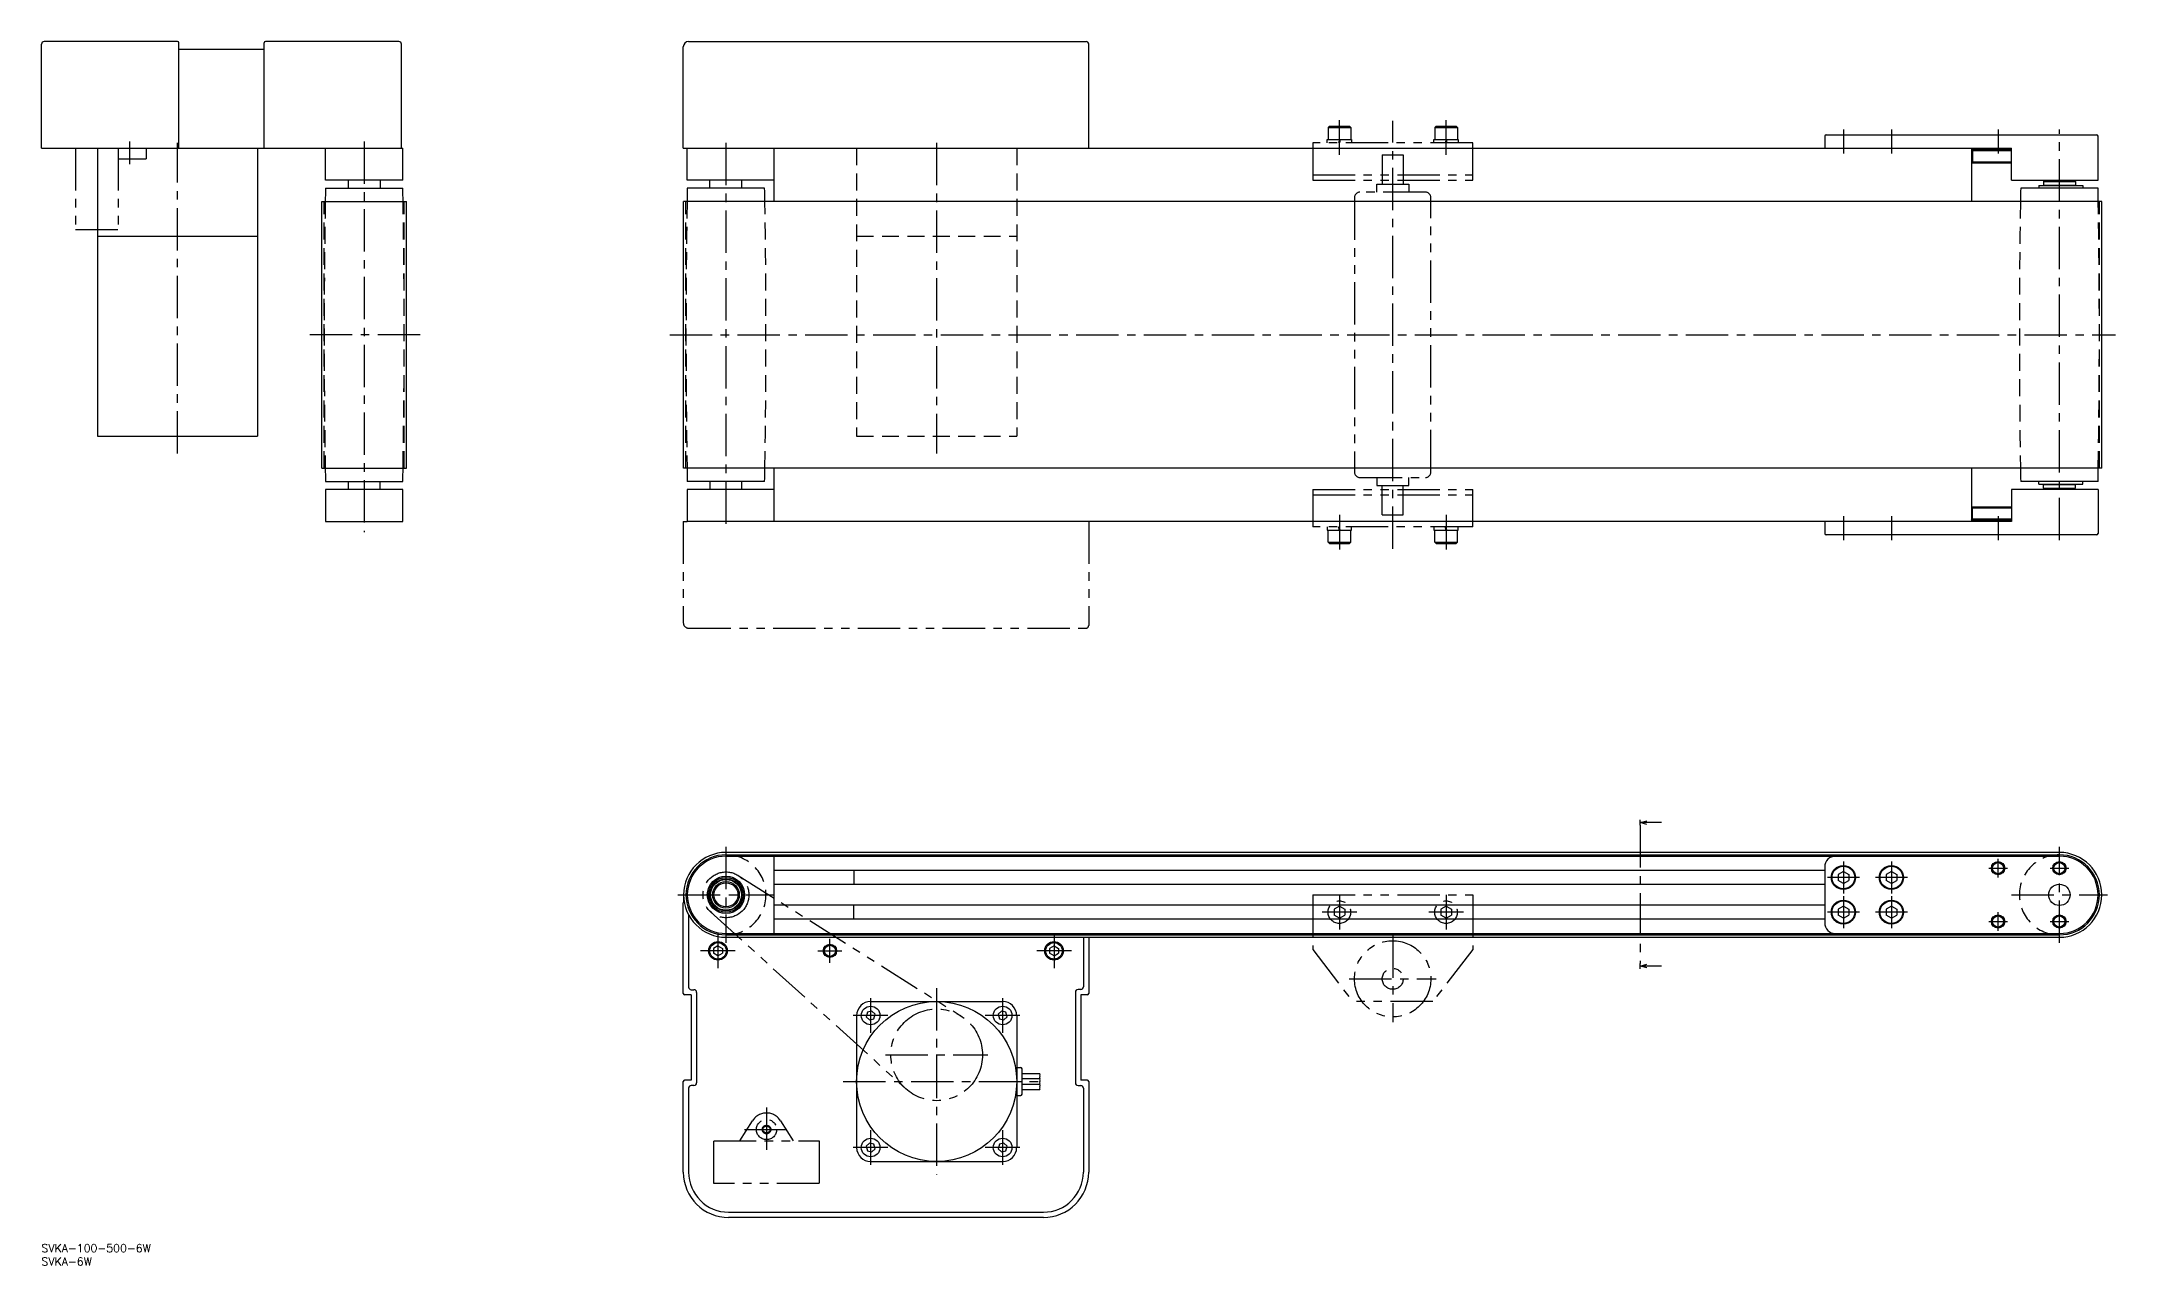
# Model space of a CAD drawing. Extents: x 0 to 1262, y -8 to 451.
# Drawn here: x 0 to 778, y -8 to 451 of the extents above; entities that cross this region are included whole.
import ezdxf

# ---------------------------------------------------------------- set-up
doc = ezdxf.new("R2010")
doc.units = 0
doc.header["$LTSCALE"] = 0.5
for name, pattern in [('CENTER', [50.8, 31.75, -6.35, 6.35, -6.35]), ('DASHED', [19.05, 12.7, -6.35]), ('PHANTOM', [63.5, 31.75, -6.35, 6.35, -6.35, 6.35, -6.35])]:
    doc.linetypes.add(name, pattern=pattern)
for name, color, linetype in [('MSM_CENTER', 1, 'CENTER'), ('MSM_CONTINUOUS', 7, 'CONTINUOUS'), ('MSM_DASHED', 4, 'DASHED'), ('MSM_IMAGINARY', 6, 'PHANTOM'), ('MSM_NARROW', 5, 'CONTINUOUS'), ('MSM_PART_NUMBER', 7, 'CONTINUOUS')]:
    doc.layers.add(name, color=color, linetype=linetype)
doc.styles.get("Standard").update_dxf_attribs({"font": 'txt.shx', "height": 3, "bigfont": 'bigfont.shx'})

# ---------------------------------------------------------------- blocks, each defined once
blk = doc.blocks.new('*U9')
at = {"layer": 'MSM_PART_NUMBER'}
blk.add_text('SVKA-100-500-6W', height=3, dxfattribs=at).set_placement((0, -3))
blk = doc.blocks.new('*U10')
at = {"layer": 'MSM_PART_NUMBER'}
blk.add_text('SVKA-6W', height=3, dxfattribs=at).set_placement((0, -8))

msp = doc.modelspace()

# ---------------------------------------------------------------- linework, layer by layer
at = {"layer": 'MSM_CENTER'}
for p, q in [((486.68, 408.55), (486.68, 421.55)), ((506.68, 260.7), (506.68, 421.3)), ((526.68, 408.55), (526.68, 421.55)), ((33, 413.5), (33, 405)), ((51, 296.47), (51, 413)), ((121, 413.5), (121, 267)), ((256.68, 413), (256.68, 269)), ((335.68, 413), (335.68, 296.47)), ((675.68, 418), (675.68, 409)), ((693.68, 418), (693.68, 409)), ((733.68, 418), (733.68, 409)), ((756.68, 264), (756.68, 418)), ((141.94, 341), (98.82, 341)), ((235.62, 341), (777.73, 341)), ((486.68, 273.45), (486.68, 260.45)), ((526.68, 273.45), (526.68, 260.45)), ((675.68, 273), (675.68, 264)), ((693.68, 273), (693.68, 264)), ((733.68, 273), (733.68, 264)), ((599.46, 157.08), (599.46, 105.28)), ((256.68, 149), (256.68, 113)), ((756.68, 113), (756.68, 149)), ((675.68, 143.5), (675.68, 131.5)), ((693.68, 143.5), (693.68, 131.5)), ((730.18, 141), (737.18, 141)), ((733.68, 137.5), (733.68, 144.5)), ((753.18, 141), (760.18, 141)), ((681.68, 137.5), (669.68, 137.5)), ((699.68, 137.5), (687.68, 137.5)), ((238.68, 131), (274.68, 131)), ((493.18, 124.5), (480.18, 124.5)), ((486.68, 131), (486.68, 118)), ((533.18, 124.5), (520.18, 124.5)), ((526.68, 131), (526.68, 118)), ((681.68, 124.5), (669.68, 124.5)), ((675.68, 130.5), (675.68, 118.5)), ((699.68, 124.5), (687.68, 124.5)), ((693.68, 130.5), (693.68, 118.5)), ((733.68, 117.5), (733.68, 124.5)), ((738.68, 131), (774.68, 131)), ((730.18, 121), (737.18, 121)), ((753.18, 121), (760.18, 121)), ((260.18, 110), (247.18, 110)), ((253.68, 116.5), (253.68, 103.5)), ((291.18, 110), (300.18, 110)), ((295.68, 105.5), (295.68, 114.5)), ((386.18, 110), (373.18, 110)), ((379.68, 116.5), (379.68, 103.5)), ((506.68, 115.8), (506.68, 83.2)), ((335.68, 96), (335.68, 26)), ((490.38, 99.5), (522.98, 99.5)), ((317.43, 85.75), (304.43, 85.75)), ((310.93, 92.25), (310.93, 79.25)), ((366.92, 85.75), (353.92, 85.75)), ((360.42, 92.25), (360.42, 79.25)), ((316.49, 71), (354.87, 71)), ((300.68, 61), (376.38, 61)), ((271.88, 51.2), (271.88, 34.8)), ((263.68, 43), (280.08, 43)), ((310.93, 42.75), (310.93, 29.75)), ((360.42, 42.75), (360.42, 29.75)), ((317.43, 36.25), (304.43, 36.25)), ((366.92, 36.25), (353.92, 36.25))]:
    msp.add_line(p, q, dxfattribs=at)
at = {"layer": 'MSM_CONTINUOUS'}
for p, q in [((0, 411), (0, 450)), ((51, 451), (1, 451)), ((51.5, 411), (51.5, 450.5)), ((83.5, 448), (51.5, 448)), ((83.5, 411), (83.5, 450.5)), ((134, 451), (84, 451)), ((135, 411), (135, 450)), ((240.68, 411), (240.68, 449)), ((242.68, 451), (391.68, 451)), ((392.68, 411), (392.68, 450)), ((668.68, 415.5), (668.68, 411)), ((669.18, 416), (770.68, 416)), ((771.18, 399), (771.18, 415.5)), ((0, 411), (135.5, 411)), ((21, 411), (21, 303)), ((81, 411), (81, 303)), ((106.5, 399), (106.5, 411)), ((135.5, 399), (135.5, 411)), ((240.68, 411), (738.68, 411)), ((242.18, 399), (242.18, 411)), ((274.68, 411), (274.68, 391)), ((723.68, 411), (723.68, 391)), ((724.11, 410.5), (723.68, 410.06)), ((723.68, 405.93), (724.11, 405.5)), ((724.11, 410.5), (724.11, 405.5)), ((724.11, 410.5), (738.68, 410.5)), ((724.11, 405.5), (738.68, 405.5)), ((738.68, 399), (738.68, 411)), ((135.5, 399), (106.5, 399)), ((115, 399), (115, 396)), ((127, 399), (127, 396)), ((274.68, 399), (242.18, 399)), ((250.68, 396), (250.68, 399)), ((262.68, 396), (262.68, 399)), ((738.68, 399), (771.18, 399)), ((749.03, 397), (749.03, 396)), ((749.03, 397), (765.43, 397)), ((750.88, 398.65), (750.68, 398.45)), ((750.68, 398.45), (750.68, 397.15)), ((750.68, 398.45), (762.68, 398.45)), ((750.68, 397.15), (762.68, 397.15)), ((750.88, 398.65), (762.48, 398.65)), ((750.93, 397.15), (750.93, 397)), ((752.68, 398.65), (752.68, 399)), ((760.68, 398.65), (760.68, 399)), ((762.43, 397.15), (762.43, 397)), ((762.48, 398.65), (762.68, 398.45)), ((762.48, 398.65), (762.68, 398.45)), ((762.68, 398.45), (762.68, 397.15)), ((765.43, 397), (765.43, 396)), ((105.1, 391), (136.9, 391)), ((105.1, 291), (105.1, 391)), ((106.5, 396), (135.5, 396)), ((136.9, 291), (136.9, 391)), ((772.58, 391), (240.78, 391)), ((240.78, 291), (240.78, 391)), ((271.18, 396), (242.18, 396)), ((771.18, 396), (742.18, 396)), ((772.58, 291), (772.58, 391)), ((21, 378), (81, 378)), ((21, 303), (81, 303)), ((105.1, 291), (136.9, 291)), ((772.58, 291), (240.78, 291)), ((274.68, 291), (274.68, 271)), ((723.68, 291), (723.68, 271)), ((106.5, 286.02), (135.5, 286.01)), ((135.5, 283.01), (106.5, 283.02)), ((106.5, 283.02), (106.5, 271.02)), ((106.5, 283.02), (106.5, 271)), ((115, 286.01), (115, 283.01)), ((127, 283.01), (127, 286.01)), ((135.5, 271), (135.5, 283.01)), ((271.18, 286), (242.18, 286)), ((274.67, 283.01), (242.18, 283)), ((242.18, 283), (242.18, 271)), ((250.68, 286), (250.68, 283)), ((262.68, 283.01), (262.68, 286)), ((771.18, 283), (738.68, 283)), ((738.68, 283), (738.68, 271)), ((771.18, 286), (742.18, 286)), ((749.03, 285), (749.03, 286)), ((749.03, 285), (765.43, 285)), ((750.68, 283.55), (750.68, 284.85)), ((750.68, 284.85), (762.68, 284.85)), ((750.88, 283.35), (750.68, 283.55)), ((750.68, 283.55), (762.68, 283.55)), ((750.88, 283.35), (762.48, 283.35)), ((750.93, 284.85), (750.93, 285)), ((752.68, 283), (752.68, 283.35)), ((760.68, 283), (760.68, 283.35)), ((762.43, 284.85), (762.43, 285)), ((762.48, 283.35), (762.68, 283.55)), ((762.68, 283.55), (762.68, 284.85)), ((765.43, 285), (765.43, 286)), ((771.18, 283), (771.18, 266.5)), ((723.68, 276.07), (724.11, 276.5)), ((724.11, 271.5), (724.11, 276.5)), ((724.11, 276.5), (738.68, 276.5)), ((106.5, 271), (135.5, 271)), ((738.68, 271), (242.18, 271)), ((668.68, 271), (668.68, 266.5)), ((770.68, 266), (669.18, 266)), ((724.11, 271.5), (723.68, 271.94)), ((724.11, 271.5), (738.68, 271.5)), ((607.48, 158.08), (599.46, 158.08)), ((756.68, 146.9), (256.68, 146.9)), ((256.68, 146), (756.68, 146)), ((256.68, 145.5), (756.68, 145.5)), ((274.68, 145.5), (274.68, 116.5)), ((668.68, 140.1), (274.68, 140.1)), ((304.68, 140.1), (304.68, 134.9)), ((668.68, 141.5), (668.68, 120.5)), ((668.68, 134.9), (274.68, 134.9)), ((675.68, 139.79), (673.68, 138.63)), ((673.68, 138.63), (673.68, 136.36)), ((675.68, 135.21), (673.68, 136.36)), ((675.68, 139.79), (677.68, 138.63)), ((675.68, 135.21), (677.68, 136.36)), ((677.68, 138.63), (677.68, 136.36)), ((693.68, 139.79), (691.68, 138.63)), ((691.68, 138.63), (691.68, 136.36)), ((693.68, 135.21), (691.68, 136.36)), ((693.68, 139.79), (695.68, 138.63)), ((693.68, 135.21), (695.68, 136.36)), ((695.68, 138.63), (695.68, 136.36)), ((240.68, 94), (240.68, 128)), ((668.68, 127.1), (274.68, 127.1)), ((304.68, 121.9), (304.68, 127.1)), ((675.68, 126.79), (673.68, 125.63)), ((673.68, 125.63), (673.68, 123.36)), ((675.68, 126.79), (677.68, 125.63)), ((677.68, 125.63), (677.68, 123.36)), ((693.68, 126.79), (691.68, 125.63)), ((691.68, 125.63), (691.68, 123.36)), ((693.68, 126.79), (695.68, 125.63)), ((695.68, 125.63), (695.68, 123.36)), ((242.68, 123.46), (242.68, 96.44)), ((668.68, 121.9), (274.68, 121.9)), ((675.68, 122.21), (673.68, 123.36)), ((675.68, 122.21), (677.68, 123.36)), ((693.68, 122.21), (691.68, 123.36)), ((693.68, 122.21), (695.68, 123.36)), ((253.68, 111.89), (252.03, 110.93)), ((252.03, 110.93), (252.03, 109.07)), ((253.68, 108.11), (252.03, 109.07)), ((253.68, 111.89), (255.32, 110.93)), ((253.68, 108.11), (255.32, 109.07)), ((255.32, 110.93), (255.32, 109.07)), ((256.68, 116.5), (756.68, 116.5)), ((256.68, 116), (756.68, 116)), ((256.68, 115.1), (756.68, 115.1)), ((379.68, 111.89), (378.03, 110.93)), ((378.03, 110.93), (378.03, 109.07)), ((379.68, 108.11), (378.03, 109.07)), ((379.68, 111.89), (381.32, 110.93)), ((379.68, 108.11), (381.32, 109.07)), ((381.32, 110.93), (381.32, 109.07)), ((390.68, 115.1), (390.68, 96.5)), ((392.68, 115.1), (392.68, 94)), ((607.48, 104.28), (599.46, 104.28)), ((243.68, 93.5), (241.18, 93.5)), ((243.68, 95.44), (244.68, 95.44)), ((243.68, 93.5), (243.68, 61.5)), ((245.68, 94.44), (245.68, 60.5)), ((387.68, 94.5), (387.68, 60.5)), ((389.68, 95.5), (388.68, 95.5)), ((389.68, 93.5), (389.68, 61.5)), ((392.18, 93.5), (389.68, 93.5)), ((305.68, 85.75), (305.68, 36.25)), ((309.7, 86.97), (309.25, 85.3)), ((311.38, 87.42), (309.7, 86.97)), ((310.93, 91), (360.42, 91)), ((312.6, 86.2), (311.38, 87.42)), ((312.15, 84.52), (312.6, 86.2)), ((359.98, 87.42), (358.75, 86.2)), ((358.75, 86.2), (359.2, 84.52)), ((361.65, 86.97), (359.98, 87.42)), ((362.1, 85.3), (361.65, 86.97)), ((365.68, 85.75), (365.68, 36.25)), ((309.25, 85.3), (310.48, 84.08)), ((310.48, 84.08), (312.15, 84.52)), ((359.2, 84.52), (360.87, 84.08)), ((360.87, 84.08), (362.1, 85.3)), ((365.68, 66.25), (367.18, 66.25)), ((367.68, 56.25), (367.68, 65.75)), ((367.68, 64), (374.38, 64)), ((240.68, 27), (240.68, 61)), ((243.68, 61.5), (241.18, 61.5)), ((242.68, 58.5), (242.68, 27)), ((244.68, 59.5), (243.68, 59.5)), ((365.68, 55.75), (367.18, 55.75)), ((374.38, 62), (367.68, 62)), ((367.68, 60), (374.38, 60)), ((367.68, 58), (374.38, 58)), ((388.68, 59.5), (389.68, 59.5)), ((392.18, 61.5), (389.68, 61.5)), ((390.68, 58.5), (390.68, 27)), ((392.68, 61), (392.68, 27)), ((310.48, 37.92), (309.25, 36.7)), ((309.25, 36.7), (309.7, 35.03)), ((309.7, 35.03), (311.38, 34.58)), ((312.15, 37.48), (310.48, 37.92)), ((311.38, 34.58), (312.6, 35.8)), ((312.6, 35.8), (312.15, 37.48)), ((359.2, 37.48), (358.75, 35.8)), ((358.75, 35.8), (359.98, 34.58)), ((360.87, 37.92), (359.2, 37.48)), ((359.98, 34.58), (361.65, 35.03)), ((362.1, 36.7), (360.87, 37.92)), ((361.65, 35.03), (362.1, 36.7)), ((310.93, 31), (360.42, 31)), ((257.68, 12), (375.68, 12)), ((375.68, 10), (257.68, 10))]:
    msp.add_line(p, q, dxfattribs=at)
for centre, radius in [((675.68, 137.5), 4.5), ((675.68, 137.5), 4.25), ((693.68, 137.5), 4.5), ((693.68, 137.5), 4.25), ((733.68, 141), 2.07), ((756.68, 141), 2.07), ((256.68, 131), 7), ((256.68, 131), 6.5), ((256.68, 131), 6), ((256.68, 131), 5.8), ((256.68, 131), 5), ((256.68, 131), 4.5), ((756.68, 131), 4), ((675.68, 124.5), 4.5), ((675.68, 124.5), 4.25), ((693.68, 124.5), 4.5), ((693.68, 124.5), 4.25), ((733.68, 121), 2.07), ((756.68, 121), 2.07), ((253.68, 110), 3.5), ((253.68, 110), 3.09), ((295.68, 110), 2.07), ((379.68, 110), 3.5), ((379.68, 110), 3.09), ((335.68, 61), 30), ((310.93, 85.75), 3.5), ((360.42, 85.75), 3.5), ((310.93, 36.25), 3.5), ((360.42, 36.25), 3.5)]:
    msp.add_circle(centre, radius, dxfattribs=at)
for centre, radius, start, end in [((1, 450), 1, 90, 180), ((51, 450.5), 0.5, 0, 90), ((84, 450.5), 0.5, 90, 180), ((134, 450), 1, 0, 90), ((242.68, 449), 2, 90, 180), ((391.68, 450), 1, 0, 90), ((669.18, 415.5), 0.5, 90, 180), ((770.68, 415.5), 0.5, 360, 90), ((3131.25, 341), 3025.25, 178.95829, 179.053), ((-2889.25, 341), 3025.25, 0.947, 1.04171), ((3266.93, 341), 3025.25, 178.95829, 179.053), ((-2753.57, 341), 3025.25, 0.947, 1.04171), ((3766.93, 341), 3025.25, 178.95829, 179.053), ((-2253.57, 341), 3025.25, 0.947, 1.04171), ((3131.25, 341), 3025.25, 180.947, 181.04171), ((-2889.25, 341), 3025.25, 358.95829, 359.053), ((3266.93, 341), 3025.25, 180.947, 181.04171), ((-2753.57, 341), 3025.25, 358.95829, 359.053), ((3766.93, 341), 3025.25, 180.947, 181.04171), ((-2253.57, 341), 3025.25, 358.95829, 359.053), ((669.18, 266.5), 0.5, 180, 270), ((770.68, 266.5), 0.5, 270, 0), ((256.68, 131), 15.9, 90, 270), ((256.68, 131), 15, 90, 270), ((256.68, 131), 14.5, 90, 270), ((672.68, 141.5), 4, 90, 180), ((756.68, 131), 15.9, 270, 90), ((756.68, 131), 15, 270, 90), ((756.68, 131), 14.5, 270, 90), ((257.68, 128), 17, 172.99247, 180), ((672.68, 120.5), 4, 180, 270), ((241.18, 94), 0.5, 180, 270), ((243.68, 96.44), 1, 180, 270), ((244.68, 94.44), 1, 0, 90), ((388.68, 94.5), 1, 90, 180), ((389.68, 96.5), 1, 270, 0), ((392.18, 94), 0.5, 270, 0), ((310.93, 85.75), 5.25, 90, 180), ((360.42, 85.75), 5.25, 0, 90), ((367.18, 65.75), 0.5, 0, 90), ((241.18, 61), 0.5, 90, 180), ((243.68, 58.5), 1, 90, 180), ((244.68, 60.5), 1, 270, 0), ((367.18, 56.25), 0.5, 270, 0), ((388.68, 60.5), 1, 180, 270), ((389.68, 58.5), 1, 0, 90), ((392.18, 61), 0.5, 0, 90), ((310.93, 36.25), 5.25, 180, 270), ((360.42, 36.25), 5.25, 270, 0), ((257.68, 27), 17, 180, 270), ((257.68, 27), 15, 180, 270), ((375.68, 27), 17, 270, 0), ((375.68, 27), 15, 270, 0)]:
    msp.add_arc(centre, radius, start, end, dxfattribs=at)
at = {"layer": 'MSM_DASHED'}
for p, q in [((305.68, 411), (305.68, 303)), ((365.68, 411), (365.68, 303)), ((106, 291), (106, 391)), ((136, 291), (136, 391)), ((241.68, 291), (241.68, 391)), ((771.68, 291), (771.68, 391)), ((305.68, 378), (365.68, 378)), ((305.68, 303), (365.68, 303))]:
    msp.add_line(p, q, dxfattribs=at)
for centre, radius, start, end in [((3131.25, 341), 3025.25, 179.053, 180.947), ((-2889.25, 341), 3025.25, 359.053, 0.947), ((3266.93, 341), 3025.25, 179.053, 180.947), ((-2753.57, 341), 3025.25, 359.053, 0.947), ((3766.93, 341), 3025.25, 179.053, 180.947), ((-2253.57, 341), 3025.25, 359.053, 0.947), ((256.68, 131), 15, 270, 90), ((756.68, 131), 15, 90, 270)]:
    msp.add_arc(centre, radius, start, end, dxfattribs=at)
at = {"layer": 'MSM_IMAGINARY'}
for p, q in [((536.68, 413), (476.68, 413)), ((476.68, 413), (476.68, 399)), ((482.08, 414.3), (491.28, 414.3)), ((482.08, 413), (482.08, 414.3)), ((482.43, 418.8), (482.93, 419.3)), ((482.43, 418.8), (490.93, 418.8)), ((482.43, 418.8), (482.43, 414.3)), ((482.93, 419.3), (490.43, 419.3)), ((486.68, 414.3), (486.39, 413)), ((486.96, 414.3), (486.68, 413)), ((490.43, 419.3), (490.93, 418.8)), ((490.93, 418.8), (490.93, 414.3)), ((491.28, 414.3), (491.28, 413)), ((522.08, 414.3), (531.28, 414.3)), ((522.08, 413), (522.08, 414.3)), ((522.43, 418.8), (522.93, 419.3)), ((522.43, 418.8), (522.43, 414.3)), ((522.43, 418.8), (530.93, 418.8)), ((522.93, 419.3), (530.43, 419.3)), ((526.68, 414.3), (526.39, 413)), ((526.96, 414.3), (526.68, 413)), ((530.43, 419.3), (530.93, 418.8)), ((530.93, 418.8), (530.93, 414.3)), ((531.28, 414.3), (531.28, 413)), ((536.68, 399), (536.68, 413)), ((12.7, 411), (12.7, 380.5)), ((28.7, 411), (28.7, 380.5)), ((28.7, 407), (39.2, 407)), ((39.2, 411), (39.2, 407)), ((502.75, 408.5), (510.6, 408.5)), ((502.75, 408.5), (502.75, 397.5)), ((510.6, 408.5), (510.6, 397.5)), ((476.68, 401), (536.68, 401)), ((476.68, 399), (536.68, 399)), ((500.68, 397.5), (512.68, 397.5)), ((500.68, 394.5), (500.68, 397.5)), ((512.68, 397.5), (512.68, 394.5)), ((492.38, 392.5), (492.38, 289.5)), ((518.98, 394.5), (494.38, 394.5)), ((520.98, 289.5), (520.98, 392.5)), ((12.7, 380.5), (28.7, 380.5)), ((476.68, 283), (536.68, 283)), ((476.68, 283), (476.68, 269)), ((476.68, 281), (536.68, 281)), ((494.38, 287.5), (518.98, 287.5)), ((500.68, 287.5), (500.68, 284.5)), ((500.68, 284.5), (512.68, 284.5)), ((502.75, 273.5), (502.75, 284.5)), ((510.6, 273.5), (510.6, 284.5)), ((512.68, 284.5), (512.68, 287.5)), ((536.68, 269), (536.68, 283)), ((502.75, 273.5), (510.6, 273.5)), ((240.68, 271), (240.68, 233)), ((240.68, 271), (242.18, 271)), ((392.68, 271), (392.68, 232)), ((536.68, 269), (476.68, 269)), ((482.08, 269), (482.08, 267.7)), ((482.08, 267.7), (491.28, 267.7)), ((482.43, 263.2), (482.43, 267.7)), ((486.68, 267.7), (486.39, 269)), ((486.96, 267.7), (486.68, 269)), ((490.93, 263.2), (490.93, 267.7)), ((491.28, 267.7), (491.28, 269)), ((522.08, 269), (522.08, 267.7)), ((522.08, 267.7), (531.28, 267.7)), ((522.43, 263.2), (522.43, 267.7)), ((526.68, 267.7), (526.39, 269)), ((526.96, 267.7), (526.68, 269)), ((530.93, 263.2), (530.93, 267.7)), ((531.28, 267.7), (531.28, 269)), ((482.43, 263.2), (490.93, 263.2)), ((482.43, 263.2), (482.93, 262.7)), ((482.93, 262.7), (490.43, 262.7)), ((490.43, 262.7), (490.93, 263.2)), ((522.43, 263.2), (530.93, 263.2)), ((522.43, 263.2), (522.93, 262.7)), ((522.93, 262.7), (530.43, 262.7)), ((530.43, 262.7), (530.93, 263.2)), ((242.68, 231), (391.68, 231)), ((261.26, 138.27), (344.85, 85.54)), ((250.9, 124.63), (324.13, 58.26)), ((476.68, 131), (476.68, 110.5)), ((476.68, 131), (536.68, 131)), ((486.68, 126.79), (484.68, 125.63)), ((484.68, 125.63), (484.68, 123.36)), ((486.68, 126.79), (488.68, 125.63)), ((488.68, 125.63), (488.68, 123.36)), ((526.68, 126.79), (524.68, 125.63)), ((524.68, 125.63), (524.68, 123.36)), ((526.68, 126.79), (528.68, 125.63)), ((528.68, 125.63), (528.68, 123.36)), ((536.68, 131), (536.68, 110.5)), ((486.68, 122.21), (484.68, 123.36)), ((486.68, 122.21), (488.68, 123.36)), ((526.68, 122.21), (524.68, 123.36)), ((526.68, 122.21), (528.68, 123.36)), ((476.68, 110.5), (491.68, 91)), ((536.68, 110.5), (521.68, 91)), ((521.68, 91), (491.68, 91)), ((261.88, 38.7), (266.62, 46.29)), ((270.63, 43.72), (271.88, 44.44)), ((270.63, 42.28), (270.63, 43.72)), ((271.88, 41.56), (270.63, 42.28)), ((271.88, 44.44), (273.13, 43.72)), ((273.13, 42.28), (271.88, 41.56)), ((273.13, 43.72), (273.13, 42.28)), ((277.13, 46.29), (281.88, 38.7)), ((252.13, 22.7), (252.13, 38.7)), ((252.13, 38.7), (291.63, 38.7)), ((291.63, 38.7), (291.63, 22.7)), ((291.63, 22.7), (252.13, 22.7))]:
    msp.add_line(p, q, dxfattribs=at)
for centre, radius in [((256.68, 131), 8.6), ((486.68, 124.5), 4.25), ((526.68, 124.5), 4.25), ((506.68, 99.5), 14.3), ((506.68, 99.5), 3.93), ((335.68, 71), 17.19), ((271.88, 43), 3.8), ((271.88, 43), 1.6)]:
    msp.add_circle(centre, radius, dxfattribs=at)
for centre, radius, start, end in [((494.38, 392.5), 2, 90, 180), ((518.98, 392.5), 2, 0, 90), ((494.38, 289.5), 2, 180, 270), ((518.98, 289.5), 2, 270, 0), ((242.68, 233), 2, 180, 270), ((391.68, 232), 1, 270, 0), ((271.88, 43), 6.2, 32.01171, 147.98829)]:
    msp.add_arc(centre, radius, start, end, dxfattribs=at)
at = {"layer": 'MSM_NARROW'}
for p, q in [((723.68, 410.06), (738.68, 410.06)), ((723.68, 405.93), (738.68, 405.93)), ((723.68, 276.07), (738.68, 276.07)), ((723.68, 271.94), (738.68, 271.94))]:
    msp.add_line(p, q, dxfattribs=at)
for centre in [(733.68, 141), (756.68, 141), (733.68, 121), (756.68, 121), (295.68, 110)]:
    msp.add_circle(centre, 2.5, dxfattribs=at)
for centre, start, end in [((375.24, 62.5), 150.00001, 209.99997), ((373.51, 63.5), 330, 30), ((375.24, 60.5), 150.00004, 209.99996), ((375.24, 58.5), 150.00001, 209.99997), ((373.51, 61.5), 330, 30), ((373.51, 59.5), 330, 30)]:
    msp.add_arc(centre, 1, start, end, dxfattribs=at)
at = {"layer": 'MSM_PART_NUMBER'}
for p, q in [((599.46, 157.08), (599.46, 159.08)), ((599.46, 158.08), (601.96, 158.75)), ((601.96, 157.41), (599.46, 158.08)), ((599.46, 103.28), (599.46, 105.28)), ((599.46, 104.28), (601.96, 104.95)), ((601.96, 103.61), (599.46, 104.28))]:
    msp.add_line(p, q, dxfattribs=at)

# ---------------------------------------------------------------- block references
at = {"layer": 'MSM_CONTINUOUS'}
for name in ['*U9', '*U10']:
    msp.add_blockref(name, (0, 0), dxfattribs=at)

doc.saveas('drawing.dxf')
